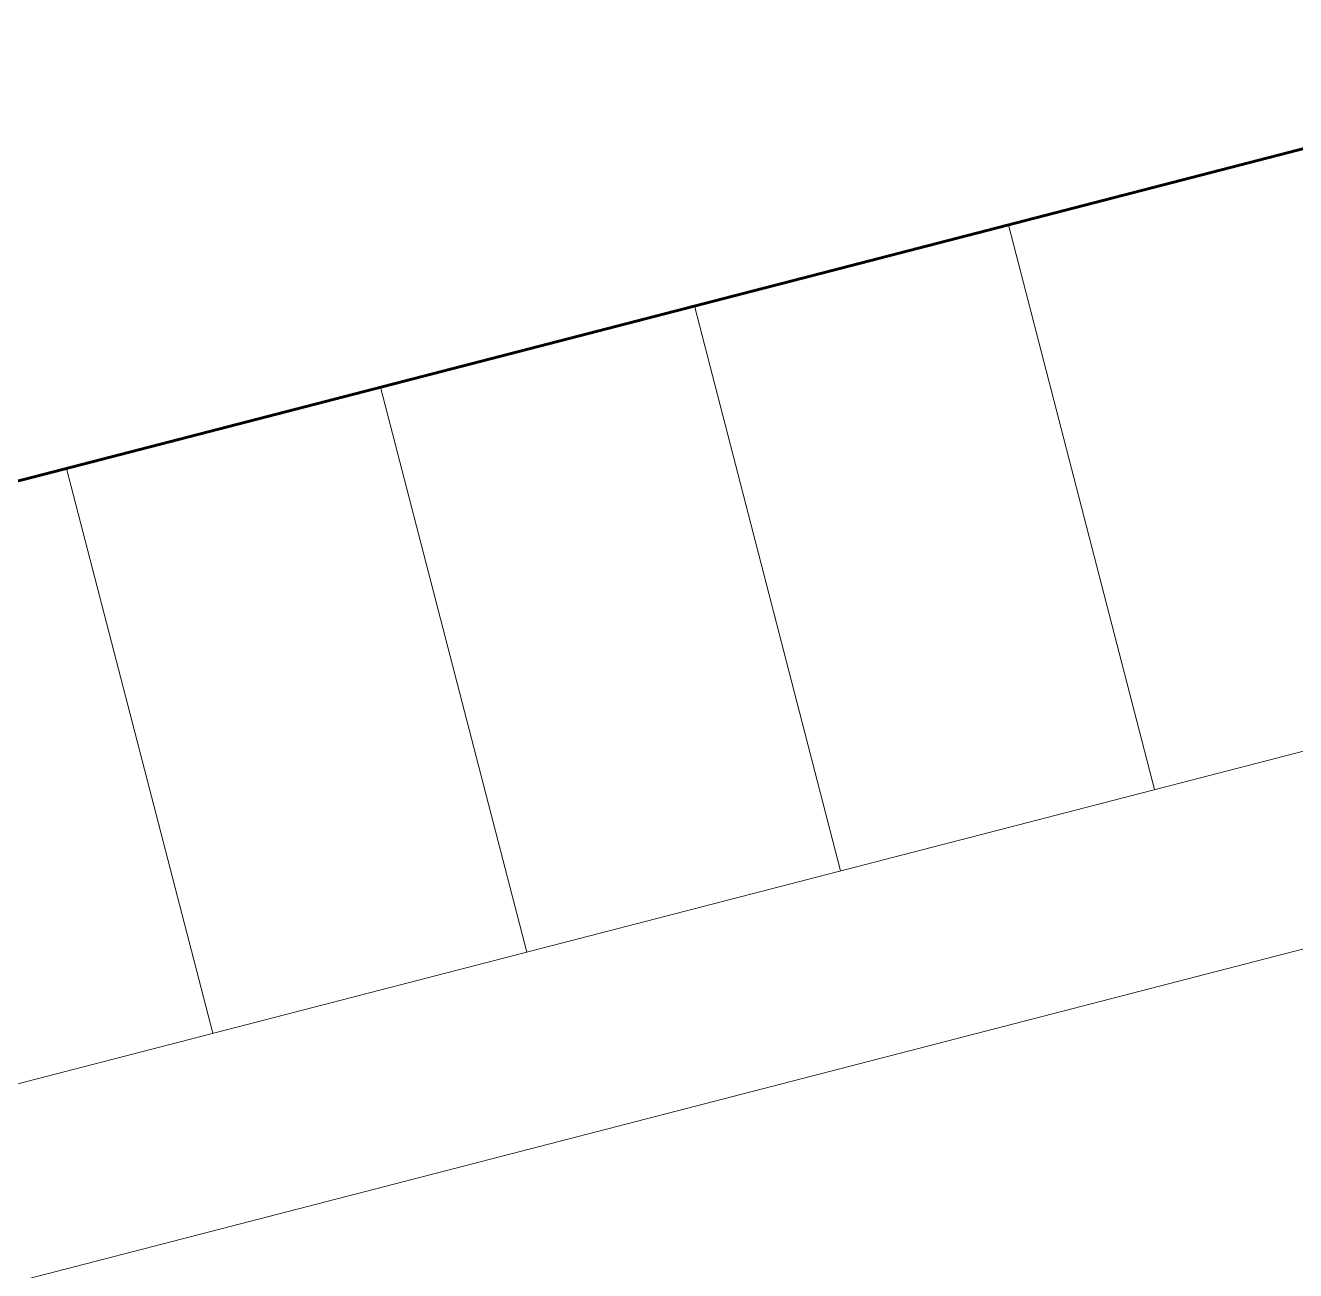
# Model space of a CAD drawing. Header units: millimetres. Extents: x -47 to 2833, y -462 to 688.
# Drawn here: x 354.1 to 413.8, y 27.4 to 85.9 of the extents above; entities that cross this region are included whole.
import ezdxf

# ---------------------------------------------------------------- set-up
doc = ezdxf.new("R2010")
doc.units = ezdxf.units.MM
doc.header["$LTSCALE"] = 0.1
doc.header["$MEASUREMENT"] = 0
doc.layers.add('BOUNDRY', color=140, linetype='Continuous', lineweight=18)

msp = doc.modelspace()

# ---------------------------------------------------------------- linework, layer by layer
at = {"layer": 'BOUNDRY', "color": 140, "lineweight": 60}
msp.add_line((216.58575, 29.00693), (436.54735, 85.89087), dxfattribs=at)
at = {"layer": 'BOUNDRY', "color": 140}
for p, q in [((400.30536, 76.51839), (407.17306, 49.96204)), ((385.54107, 72.70022), (392.40877, 46.14387)), ((370.77679, 68.88205), (377.64449, 42.3257)), ((356.01251, 65.06388), (362.88021, 38.50753)), ((257.21504, 11.18162), (443.41504, 59.33452)), ((256.58307, 1.7221), (444.34435, 50.27877))]:
    msp.add_line(p, q, dxfattribs=at)

doc.saveas('drawing.dxf')
